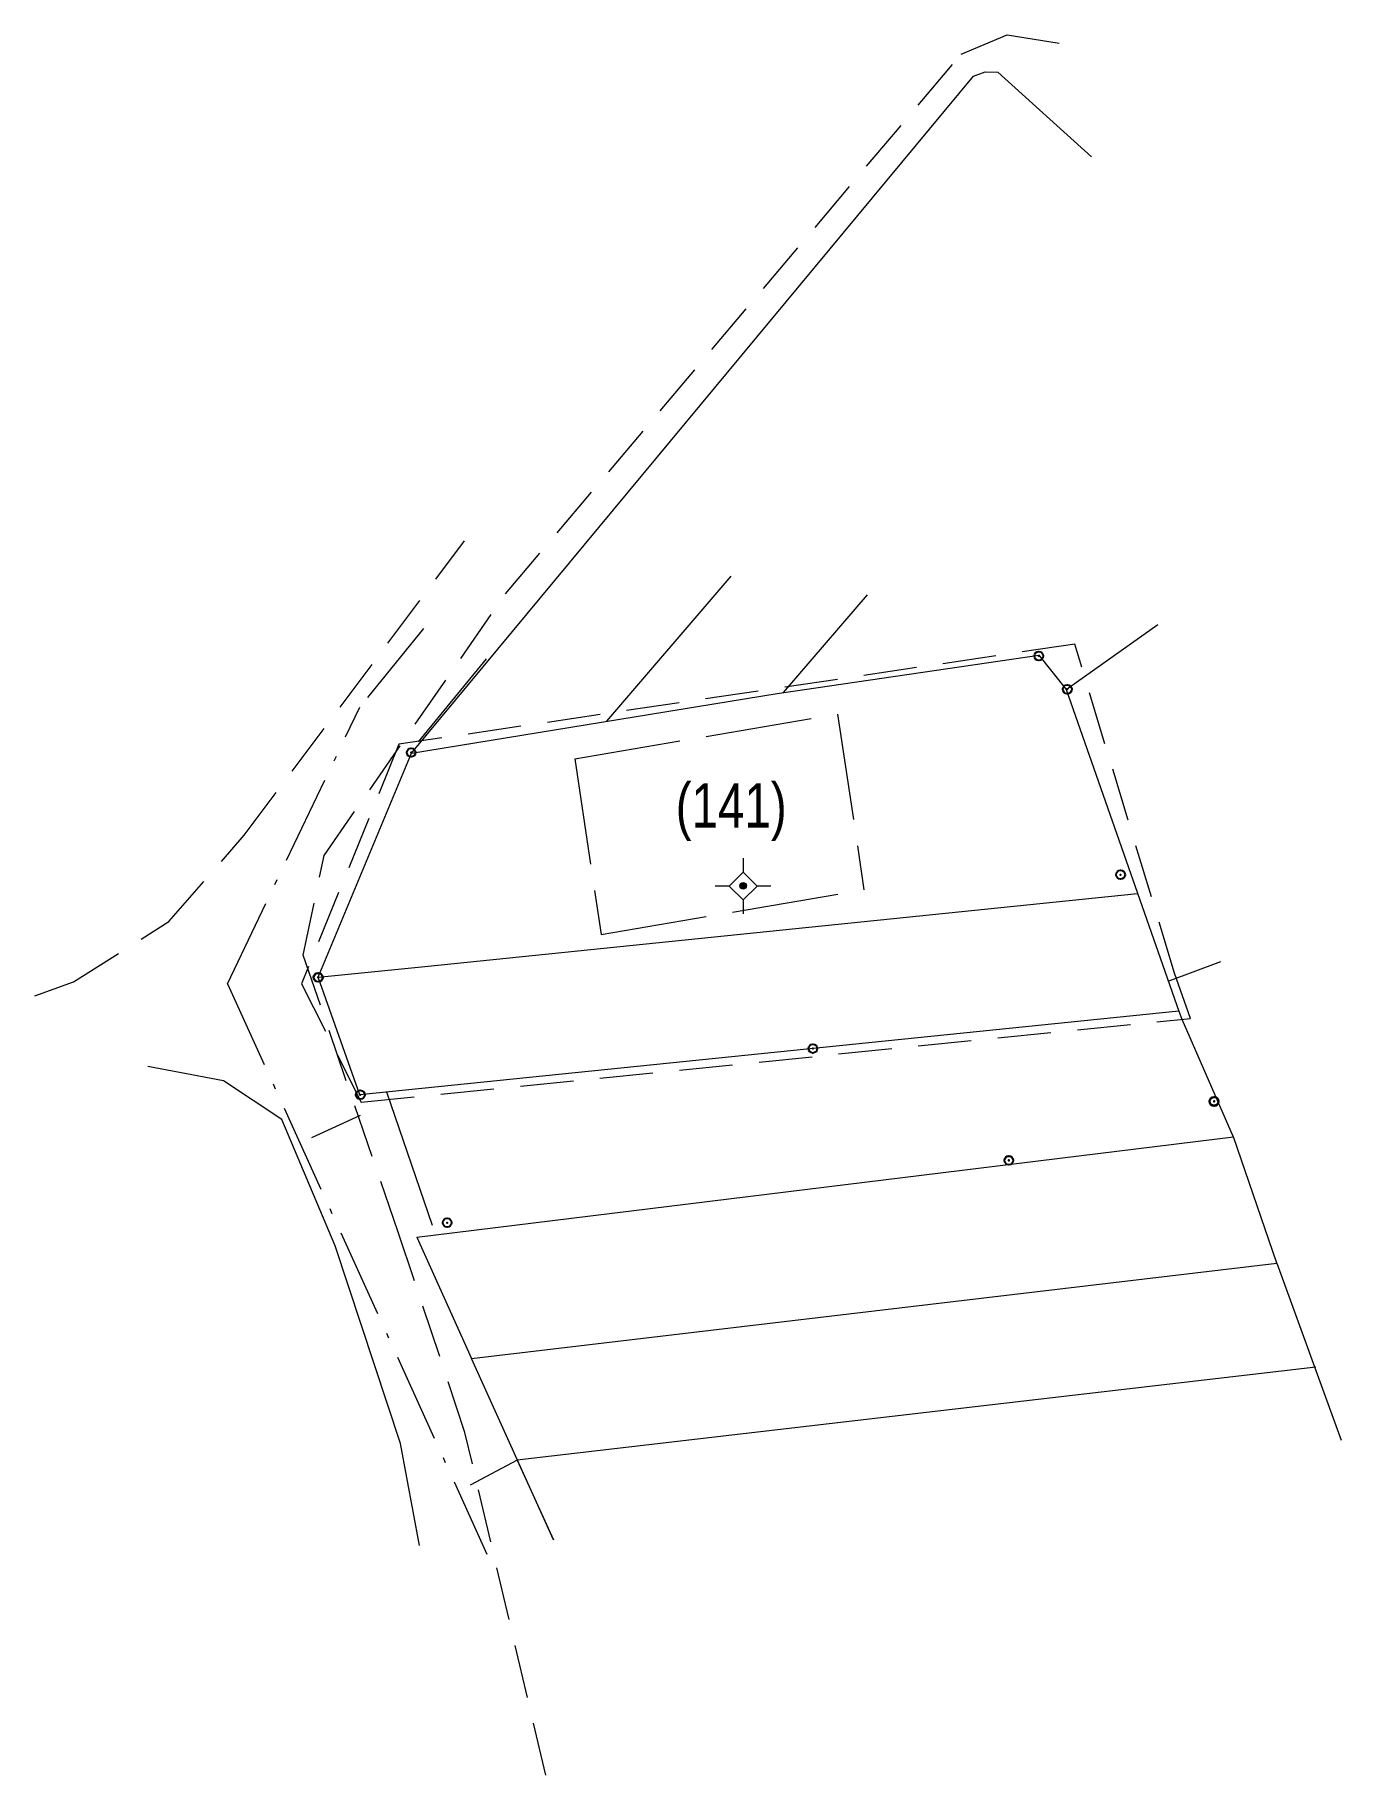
# Model space of a CAD drawing. Header units: metres. Extents: x 551208 to 551973, y 1839006 to 1840108.
# Drawn here: x 551865.8 to 551924.6, y 1840029.9 to 1840108.3 of the extents above; entities outside this region: 13.
import ezdxf
from ezdxf.enums import TextEntityAlignment as Align

# ---------------------------------------------------------------- set-up
doc = ezdxf.new("R2010")
doc.units = ezdxf.units.M
doc.header["$LTSCALE"] = 0.8
doc.header["$PDMODE"] = 32
doc.header["$PDSIZE"] = 0.4
for name, pattern in [('DOT_DASHED', [7.7, 5, -1.2, 0.3, -1.2]), ('LONG_DASHED', [7.5, 6, -1.5]), ('MEDIUM_DASHED', [4.5, 3, -1.5])]:
    doc.linetypes.add(name, pattern=pattern)
for name, color, linetype, lineweight in [('10', 7, 'Continuous', 13), ('11', 7, 'Continuous', 13), ('16', 7, 'Continuous', 13), ('22', 7, 'MEDIUM_DASHED', 13), ('23', 7, 'Continuous', 13), ('29', 7, 'Continuous', 13), ('4', 7, 'LONG_DASHED', 13), ('5', 7, 'Continuous', 13)]:
    doc.layers.add(name, color=color, linetype=linetype, lineweight=lineweight)
doc.layers.add('7', color=7, linetype='Continuous')

msp = doc.modelspace()

# ---------------------------------------------------------------- hatches: boundary and pattern name
at = {"layer": '11'}
msp.add_hatch(color=256, dxfattribs=at).paths.add_polyline_path([(551897.84, 1840069.944, 1), (551897.54, 1840069.944, 1)])

# ---------------------------------------------------------------- linework, layer by layer
at = {"layer": '10'}
msp.add_lwpolyline([(551882.76, 1840075.92), (551899.22, 1840078.61), (551911, 1840080.34), (551912.23, 1840078.79), (551917.31, 1840064.3), (551880.44, 1840060.54), (551878.56, 1840065.83)], close=True, dxfattribs=at)
at = {"layer": '11'}
for p, q in [((551897.69, 1840071.19), (551897.69, 1840070.57)), ((551897.07, 1840069.94), (551896.44, 1840069.94)), ((551898.94, 1840069.94), (551898.32, 1840069.94)), ((551897.69, 1840069.32), (551897.69, 1840068.69))]:
    msp.add_line(p, q, dxfattribs=at)
msp.add_lwpolyline([(551897.69, 1840070.57), (551897.07, 1840069.94), (551897.69, 1840069.32), (551898.32, 1840069.94)], close=True, dxfattribs=at)
msp.add_circle((551897.69, 1840069.944), 0.15, dxfattribs=at)
at = {"layer": '16'}
for p, q in [((551897.14, 1840083.89), (551891.54, 1840077.37)), ((551903.27, 1840083.05), (551899.49, 1840078.65)), ((551912.23, 1840078.79), (551916.36, 1840081.71)), ((551916.82, 1840065.65), (551919.2, 1840066.54)), ((551883.71, 1840054.65), (551881.65, 1840060.66))]:
    msp.add_line(p, q, dxfattribs=at)
msp.add_lwpolyline([(551917.31, 1840064.3), (551917.44, 1840063.94), (551919.75, 1840058.64)], dxfattribs=at)
at = {"layer": '22'}
for points in [[(551888.81, 1840029.9), (551885.17, 1840045.33), (551882.17, 1840054.36), (551877.89, 1840066.82), (551878.83, 1840071.32), (551887, 1840083.09), (551907.51, 1840107.4), (551909.58, 1840108.27), (551911.92, 1840107.9)], [(551865.81, 1840064.99), (551867.55, 1840065.62), (551871.84, 1840068.34), (551875.24, 1840072.23), (551885.15, 1840085.49)]]:
    msp.add_lwpolyline(points, dxfattribs=at)
at = {"layer": '22', "linetype": 'Continuous'}
msp.add_lwpolyline([(551883.13, 1840040.25), (551882.27, 1840044.84), (551879.33, 1840053.74), (551876.93, 1840059.42), (551874.3, 1840061.16), (551870.9, 1840061.82)], dxfattribs=at)
at = {"layer": '23'}
msp.add_lwpolyline([(551882.76, 1840075.92), (551908.06, 1840106.41), (551908.59, 1840106.6), (551909.16, 1840106.59), (551913.37, 1840102.78)], dxfattribs=at)
at = {"layer": '29'}
for p, q in [((551883.36, 1840066.32), (551915.44, 1840069.6)), ((551878.56, 1840065.83), (551883.36, 1840066.32))]:
    msp.add_line(p, q, dxfattribs=at)
at = {"layer": '29', "linetype": 'MEDIUM_DASHED'}
msp.add_lwpolyline([(551917.83, 1840063.98), (551917.11, 1840066.01), (551912.62, 1840080.83), (551882.2, 1840076.32), (551877.81, 1840065.54), (551880.5, 1840060.2)], close=True, dxfattribs=at)
at = {"layer": '4'}
for p, q in [((551890.11, 1840075.67), (551891.3, 1840067.76)), ((551891.3, 1840067.76), (551903.13, 1840069.77))]:
    msp.add_line(p, q, dxfattribs=at)
msp.add_lwpolyline([(551890.11, 1840075.67), (551901.94, 1840077.68), (551903.13, 1840069.77)], dxfattribs=at)
at = {"layer": '5', "linetype": 'DOT_DASHED'}
for p, q in [((551883.3, 1840081.54), (551880.44, 1840078)), ((551874.48, 1840065.54), (551880.44, 1840078)), ((551874.48, 1840065.54), (551886.16, 1840039.86))]:
    msp.add_line(p, q, dxfattribs=at)
at = {"layer": '5'}
for p, q in [((551886.12, 1840080.17), (551883.06, 1840076.43)), ((551883.01, 1840054.13), (551919.76, 1840058.64)), ((551921.72, 1840052.96), (551924.61, 1840044.99)), ((551889.16, 1840040.5), (551885.47, 1840048.66))]:
    msp.add_line(p, q, dxfattribs=at)
at = {"layer": '5', "linetype": 'MEDIUM_DASHED'}
for p, q in [((551880.45, 1840059.6), (551877.76, 1840058.37)), ((551887.52, 1840044.08), (551884.83, 1840042.65))]:
    msp.add_line(p, q, dxfattribs=at)
at = {"layer": '5'}
for points in [[(551883.01, 1840054.13), (551885.47, 1840048.66), (551921.72, 1840052.96), (551919.76, 1840058.64)], [(551923.47, 1840048.28), (551887.52, 1840044.08), (551889.16, 1840040.5)]]:
    msp.add_lwpolyline(points, dxfattribs=at)
at = {"layer": '7'}
for p in [(551911, 1840080.3), (551912.28, 1840078.8), (551882.75, 1840075.95), (551914.68, 1840070.45), (551878.56, 1840065.83), (551878.57, 1840065.82), (551900.83, 1840062.62), (551880.46, 1840060.54), (551918.89, 1840060.25), (551918.89, 1840060.24), (551918.89, 1840060.23), (551909.65, 1840057.59), (551909.65, 1840057.58), (551884.37, 1840054.78), (551262.3, 1839383.13), (551262.3, 1839383.11), (551228.74, 1839380.33), (551228.75, 1839380.34), (551228.75, 1839380.33), (551264.28, 1839376.39), (551264.29, 1839376.38), (551264.29, 1839376.37), (551970.07, 1839010.51), (551970.07, 1839010.5), (551972.65, 1839006.22), (551972.65, 1839006.21), (551972.66, 1839006.23)]:
    msp.add_point(p, dxfattribs=at)

# ---------------------------------------------------------------- texts
at = {"layer": '16', "width": 0.8}
msp.add_text('(141)', height=2, dxfattribs=at).set_placement((551897.155, 1840072.57), align=Align.CENTER)

doc.saveas('drawing.dxf')
